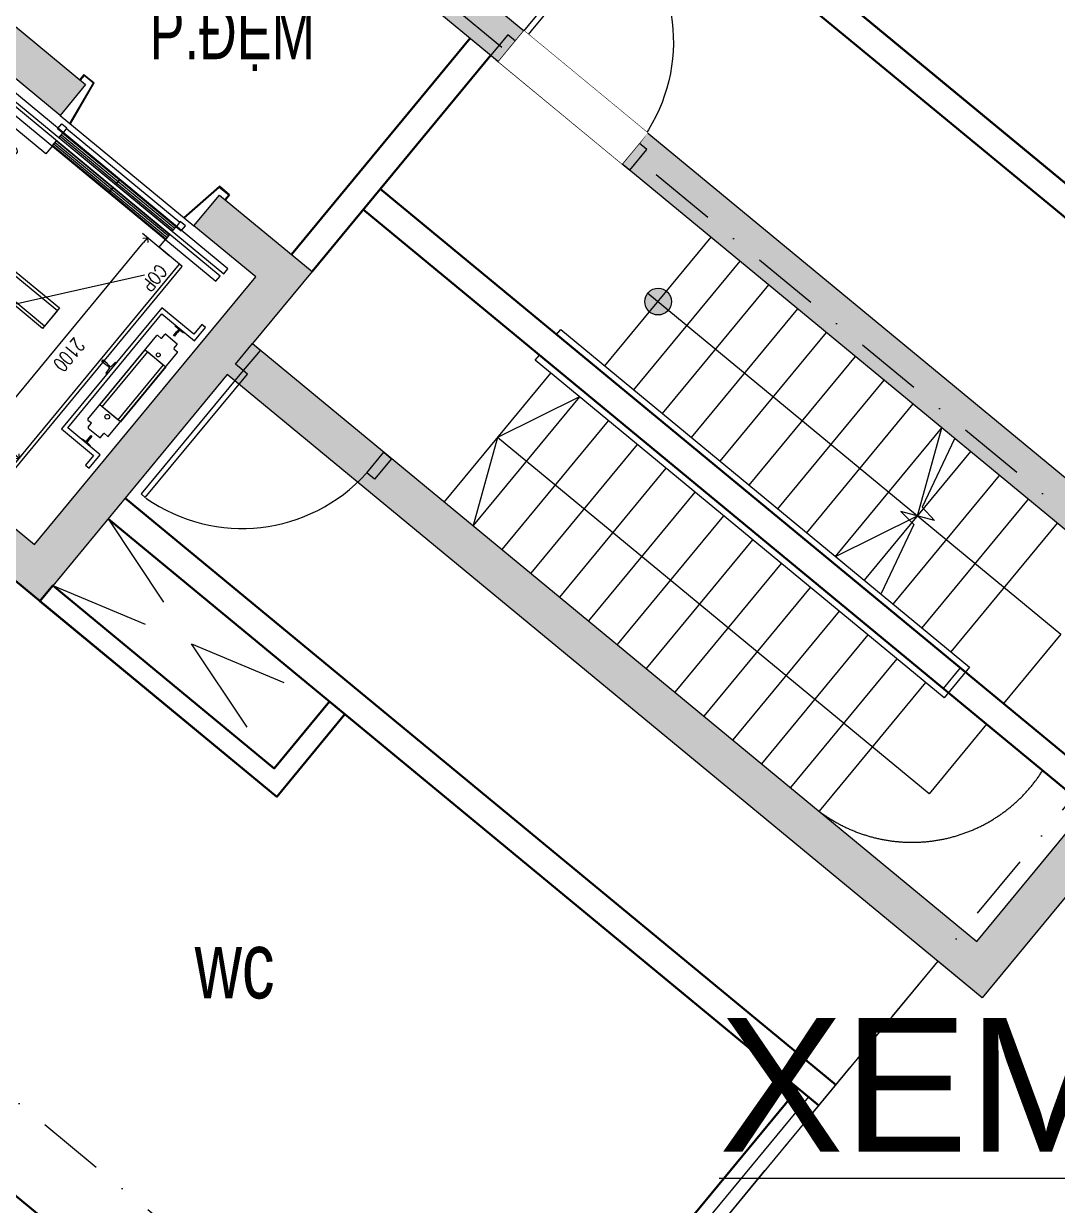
# Model space of a CAD drawing. Header units: millimetres. Extents: x -1534340 to 1713810, y -1348191 to 1114081.
# Drawn here: x 1239405 to 1247143, y -263257 to -254408 of the extents above; entities that cross this region are included whole.
import ezdxf
from ezdxf.enums import TextEntityAlignment as Align

# ---------------------------------------------------------------- set-up
doc = ezdxf.new("R2010")
doc.units = ezdxf.units.MM
doc.header["$LTSCALE"] = 100
doc.set_wipeout_variables(frame=1)
doc.header["$PDMODE"] = 32
doc.header["$PDSIZE"] = 2.5
for name, pattern in [('DASHED', [4.5, 3, -1.5]), ('DASHED2', [0.375, 0.25, -0.125]), ('HIDDEN', [0.375, 0.25, -0.125]), ('xref.asix of  podium$0$xref.asix of  podium$0$ACAD_ISO02W100', [15, 12, -3]), ('xref.asix of  podium$0$xref.asix of  podium$0$DASHDOT', [1, 0.5, -0.25, 0, -0.25]), ('Xref.Asix of Basement B2$0$HIDDEN', [0.375, 0.25, -0.125])]:
    doc.linetypes.add(name, pattern=pattern)
doc.layers.add('A-AREA-NON-PLOT', color=4, linetype='Continuous', plot=False)
for name, color, linetype, lineweight in [('A-DOOR', 1, 'Continuous', 9), ('D-building block', 8, 'Continuous', 13), ('KAKA FIX', 2, 'Continuous', 13), ('KT-Chu viet', 255, 'Continuous', 20), ('KT-Net cat', 1, 'Continuous', 40), ('KT-Net thay', 7, 'Continuous', 15), ('SPE-MEP-HVAC', 140, 'Continuous', 0), ('Xref_ST_MBDV Cot vach 30.7.2022|Xref_ST_MBDV Cot vach 30.7.2022|Xref_ST_MBDV Cot vach 30.7.2022|Xref_ST_MBDV Cot vach 30.7.2022|ccu12-Tencaukien', 9, 'Continuous', 15)]:
    doc.layers.add(name, color=color, linetype=linetype, lineweight=lineweight)
for name, color, linetype in [('A-FLOR-STRS-ARROW', 8, 'Continuous'), ('A-GLAZ', 135, 'Continuous'), ('A-ROOF-PARAPET', 135, 'Continuous'), ('ccu12-Manh', 8, 'Continuous'), ('KT-Text', 7, 'Continuous'), ('xref.asix of  podium$0$xref.asix of  podium$0$KT-Hatch', 251, 'Continuous'), ('xref.asix of  podium$0$xref.asix of  podium$0$KT-Luoi truc South Tower', 8, 'xref.asix of  podium$0$xref.asix of  podium$0$DASHDOT'), ('xref.asix of  podium$0$xref.asix of  podium$0$KT-Net cot vach', 6, 'Continuous'), ('xref.asix of  podium$0$xref.asix of  podium$0$KT-Net manh', 139, 'Continuous'), ('xref.asix of  podium$0$xref.asix of  podium$0$KT-Noi that', 36, 'Continuous')]:
    doc.layers.add(name, color=color, linetype=linetype)
doc.layers.add('Xref.Asix of Basement B2$0$KT-Chi gioi XD', color=7, linetype='Xref.Asix of Basement B2$0$HIDDEN', true_color=0x0066cc)
doc.styles.add('Arial', font='arial.ttf', dxfattribs={"width": 0.7})
doc.styles.add('xref.asix of  podium$0$xref.asix of  podium$0$ROMANS', font='ROMANS.SHX')
doc.styles.add('xref.asix of  podium$0$xref.asix of  podium$0$xref.N.Cot vach tang N2$0$DIM', font='vnsimli.shx', dxfattribs={"width": 0.7})
doc.styles.add('Xref_ST_MBDV Cot vach 30.7.2022$0$Arial', font='arial.ttf', dxfattribs={"width": 0.7})
doc.dimstyles.new('xref.asix of  podium$0$xref.asix of  podium$0$xref.N.Cot vach tang N2$0$CCU 1-100 A1', dxfattribs={"dimscale": 100, "dimtxt": 2.2, "dimasz": 1, "dimexe": 1, "dimexo": 0, "dimgap": 1, "dimtad": 1, "dimdec": 0, "dimdsep": 46, "dimtxsty": 'xref.asix of  podium$0$xref.asix of  podium$0$xref.N.Cot vach tang N2$0$DIM', "dimblk1": 'xref.asix of  podium$0$xref.asix of  podium$0$xref.N.Cot vach tang N2$0$_ARCHTICK', "dimblk2": 'xref.asix of  podium$0$xref.asix of  podium$0$xref.N.Cot vach tang N2$0$_ARCHTICK', "dimsah": 1, "dimcen": 0, "dimdle": 1, "dimclrd": 256, "dimclre": 256, "dimclrt": 31, "dimadec": 0, "dimazin": 0, "dimtfac": 1, "dimtdec": 0, "dimtix": 1, "dimtmove": 2, "dimatfit": 3, "dimldrblk": 'xref.asix of  podium$0$xref.asix of  podium$0$xref.N.Cot vach tang N2$0$_ARCHTICK', "dimfxl": 8, "dimtolj": 1, "dimarcsym": 0})

# ---------------------------------------------------------------- blocks, each defined once
blk = doc.blocks.new('xref.asix of  podium$0$xref.asix of  podium$0$xref.N.Cot vach tang N2$0$_Open90')
at = {"color": 0, "linetype": 'ByBlock', "lineweight": -2}
for p, q in [((0, 0), (-1, 0)), ((-0.5, 0.5), (0, 0)), ((0, 0), (-0.5, -0.5))]:
    blk.add_line(p, q, dxfattribs=at)
blk = doc.blocks.new('*D2771')
at = {"layer": 'Defpoints', "color": 0, "transparency": 16777216}
for p in [(-424.1796271887581, -514.9999999999402), (-353.063796673334, -514.9999999999402, -3.230249313876472e-06), (-353.0637966733485, -2114.999998141949, -3.229479425215231e-06)]:
    blk.add_point(p, dxfattribs=at)
at = {"layer": 'xref.asix of  podium$0$xref.asix of  podium$0$KT-Noi that', "color": 5, "transparency": 16777216}
for p, q in [((-353.063796673334, -514.9999999999402), (-474.1796271887581, -514.9999999999402)), ((-424.1796271887581, -564.9999999999402), (-424.1796271887579, -1154.999998141892)), ((-424.1796271887578, -2064.999998141949), (-424.1796271887579, -1511.666664808559)), ((-353.0637966733485, -2114.999998141949), (-474.1796271887578, -2114.999998141949))]:
    blk.add_line(p, q, dxfattribs=at)
at = {"layer": 'xref.asix of  podium$0$xref.asix of  podium$0$KT-Noi that', "color": 5, "transparency": 16777216, "xscale": 50, "yscale": 50, "zscale": 50}
for p, rotation in [((-424.1796271887581, -514.9999999999402), 90), ((-424.1796271887578, -2114.999998141949), 270)]:
    blk.add_blockref('xref.asix of  podium$0$xref.asix of  podium$0$xref.N.Cot vach tang N2$0$_Open90', p, dxfattribs=dict(at, rotation=rotation))
at = {"layer": 'xref.asix of  podium$0$xref.asix of  podium$0$KT-Noi that', "color": 5, "transparency": 16777216, "insert": (-424.1796271883068, -1333.333331475225), "char_height": 110, "attachment_point": 5, "rotation": 90, "style": 'xref.asix of  podium$0$xref.asix of  podium$0$xref.N.Cot vach tang N2$0$DIM'}
blk.add_mtext('\\A1;1600', dxfattribs=at)
blk = doc.blocks.new('xref.asix of  podium$0$xref.asix of  podium$0$xref.N.Cot vach tang N2$0$_ARCHTICK')
at = {"color": 0, "linetype": 'ByBlock', "const_width": 0.15}
blk.add_lwpolyline([(-0.5, -0.5), (0.5, 0.5)], dxfattribs=at)
blk = doc.blocks.new('*D2772')
at = {"layer": 'Defpoints', "color": 0, "transparency": 16777216}
for p in [(-2310.000006262693, -614.99999999994), (-210.0000062626932, -614.99999999994), (-2310.000006262693, -826.7299089782482)]:
    blk.add_point(p, dxfattribs=at)
at = {"layer": 'xref.asix of  podium$0$xref.asix of  podium$0$KT-Noi that', "color": 5, "transparency": 16777216}
for p, q in [((-2310.000006262693, -614.99999999994), (-2310.000006262693, -876.7299089782482)), ((-210.0000062626932, -614.99999999994), (-210.0000062626932, -876.7299089782482)), ((-260.0000062626932, -826.7299089782482), (-2260.000006262693, -826.7299089782482))]:
    blk.add_line(p, q, dxfattribs=at)
at = {"layer": 'xref.asix of  podium$0$xref.asix of  podium$0$KT-Noi that', "color": 5, "transparency": 16777216, "xscale": 50, "yscale": 50, "zscale": 50, "rotation": 180}
blk.add_blockref('xref.asix of  podium$0$xref.asix of  podium$0$xref.N.Cot vach tang N2$0$_Open90', (-2310.000006262693, -826.7299089782482), dxfattribs=at)
at = {"layer": 'xref.asix of  podium$0$xref.asix of  podium$0$KT-Noi that', "color": 5, "transparency": 16777216, "xscale": 50, "yscale": 50, "zscale": 50}
blk.add_blockref('xref.asix of  podium$0$xref.asix of  podium$0$xref.N.Cot vach tang N2$0$_Open90', (-210.0000062626932, -826.7299089782482), dxfattribs=at)
at = {"layer": 'xref.asix of  podium$0$xref.asix of  podium$0$KT-Noi that', "color": 5, "transparency": 16777216, "insert": (-1260.000006262693, -721.7299089782482), "char_height": 110, "attachment_point": 5, "style": 'xref.asix of  podium$0$xref.asix of  podium$0$xref.N.Cot vach tang N2$0$DIM'}
blk.add_mtext('\\A1;2100', dxfattribs=at)
blk = doc.blocks.new('D_1350')
for points, elevation in [([(-212.8581104585901, -17.7889633718878), (-1367.640149432234, 308.5213834755123), (-1378.517160994932, 270.0286488458514), (-223.735122019425, -56.28169800527394)], -8.51806253194809e-05), ([(-0.000104791484773159, -0.0001256130635738373), (-20.39440135471523, -72.17403133772314), (-212.8580745179206, -17.7889735288918), (-192.4637779556215, 54.38493219763041)], -8.51806253194809e-05), ([(-346.7052893619984, -1226.955651842058), (-367.0995859261602, -1299.129557562992), (-559.5632590902969, -1244.744499754161), (-539.1689625242725, -1172.570594029501)], 6.053782999515533e-05)]:
    blk.add_lwpolyline(points, close=True, dxfattribs=dict(elevation=elevation))
at = {"color": 8}
blk.add_arc((-150.4276344962418, 19.27266350202262, -0.0001204345734566944), 1253.725465295016, 168.8268131661136, 251.7372802856236, dxfattribs=at)
blk = doc.blocks.new('A$C315e9329')
at = {"layer": 'A-DOOR', "xscale": -1, "rotation": 148.4430392926057}
blk.add_blockref('D_1350', (-56079.82963105664, -76498.07093003066, -0.3012724942397572), dxfattribs=at)
blk = doc.blocks.new('THANG SH')
at = {"layer": 'D-building block', "color": 3, "linetype": 'DASHED2', "ltscale": 30}
for points in [[(-6640.500751799904, 1099.999999977648), (-2099.999999993481, -2.421438694000244e-08)], [(-2099.999999993481, 1099.999999977648), (-6640.500751800369, 2.980232238769531e-08)]]:
    blk.add_lwpolyline(points, dxfattribs=at)
at = {"layer": 'D-building block', "color": 3, "linetype": 'DASHED2', "ltscale": 1000}
blk.add_lwpolyline([(-6640.500751799904, 5.587935447692871e-09), (-6640.500751799438, 1099.999999955297), (-2099.999999993481, 1099.999999951571), (-2099.999999993015, -5.029141902923584e-08)], close=True, dxfattribs=at)
at = {"layer": 'Defpoints', "color": 252}
blk.add_line((6.05359673500061e-09, 1849.999999951571), (-4.656612873077393e-10, -3.725290298461914e-08), dxfattribs=at)
for points in [[(-6640.500751799438, 549.9999999776483), (-549.9999999925494, 549.9999999757856), (-549.9999999934807, 1849.999999947846)], [(-1099.999999993015, -4.470348358154297e-08), (-1099.999999992549, 1849.999999949709)], [(5.587935447692871e-09, 1849.999999951571), (-1099.999999993015, 1849.999999949709)], [(6.05359673500061e-09, 1599.999999951571), (-1099.999999993481, 1599.999999951571)], [(6.51925802230835e-09, 1349.999999951571), (-1099.999999993481, 1349.999999951571)], [(0, 1.862645149230957e-09), (-6640.500751799904, 8.734254341450418e-09), (-6640.500751799904, 1099.999999953434), (6.984919309616089e-09, 1099.999999953434)], [(-6390.500751799904, -4.842877388000488e-08), (-6390.500751799904, 1099.999999951571)], [(-6140.500751799438, -4.842877388000488e-08), (-6140.500751798972, 1099.999999953434)], [(-5890.500751798972, -4.842877388000488e-08), (-5890.500751798972, 1099.999999951571)], [(-5640.500751798972, -4.842877388000488e-08), (-5640.500751798972, 1099.999999953434)], [(-5390.500751798972, -4.656612873077393e-08), (-5390.500751798507, 1099.999999953434)], [(-5140.500751798507, -4.656612873077393e-08), (-5140.500751798507, 1099.999999951571)], [(-4849.999999996275, -4.656612873077393e-08), (-4849.999999996275, 1099.999999953434)], [(-4599.99999999674, -4.656612873077393e-08), (-4599.999999996275, 1099.999999951571)], [(-4349.999999996275, -4.656612873077393e-08), (-4349.999999996275, 1099.999999953434)], [(-4099.999999996275, -4.470348358154297e-08), (-4099.999999995809, 1099.999999953434)], [(-3849.999999995809, -4.470348358154297e-08), (-3849.999999995809, 1099.999999951571)], [(-3599.999999994878, -4.842877388000488e-08), (-3599.999999994412, 1099.999999953434)], [(-3349.999999994878, -4.842877388000488e-08), (-3349.999999994412, 1099.999999951571)], [(-3099.999999994412, -4.842877388000488e-08), (-3099.999999994412, 1099.999999951571)], [(-2849.999999994412, -4.842877388000488e-08), (-2849.999999994412, 1099.999999953434)], [(-2599.999999994412, -4.842877388000488e-08), (-2599.999999993946, 1099.999999951571)], [(-2349.999999993946, -4.842877388000488e-08), (-2349.999999993481, 1099.999999953434)], [(-2099.999999993481, -4.842877388000488e-08), (-2099.999999993481, 1099.999999953434)], [(-1849.999999993481, -4.842877388000488e-08), (-1849.999999993481, 1099.999999953434)], [(-1599.999999993481, -4.656612873077393e-08), (-1599.999999993481, 1099.999999953434)], [(-1349.999999993481, -4.656612873077393e-08), (-1349.999999992549, 1099.999999951571)]]:
    blk.add_lwpolyline(points, dxfattribs=at)
at = {"layer": 'Defpoints', "color": 252, "const_width": 50}
blk.add_lwpolyline([(-6520.500747120939, 699.0000000074506), (-6640.500751800835, 549.9999999757856), (-6520.500747121871, 400.9999999459833)], dxfattribs=at)
at = {"layer": 'Defpoints', "color": 252}
blk.add_circle((-549.9999999934807, 1849.999999945983), 100, dxfattribs=at)
blk = doc.blocks.new('xref.asix of  podium$0$xref.asix of  podium$0$TMCC')
at = {"layer": 'xref.asix of  podium$0$xref.asix of  podium$0$KT-Noi that', "linetype": 'Continuous', "ltscale": 2}
for p, q in [((-1938.250006262693, -164.74999999994, 9.413380290367837e-06), (-1932.250006262693, -167.24999999994, 9.413380290367837e-06)), ((-1938.250006262693, -247.24999999994, 9.413380290367837e-06), (-1938.250006262693, -164.74999999994, 9.413380290367837e-06)), ((-1932.250006262693, -167.24999999994, 9.413380290367837e-06), (-1930.050006262696, -202.24999999994, 9.413380290367837e-06)), ((-1839.268615574998, -261.3920001944007, 9.413380290367837e-06), (-1839.268615578098, -150.6080001945247, 9.413380290367837e-06)), ((-1798.782414799367, -146.0000001943672, 9.413380290367837e-06), (-1834.66061557793, -146.0000001943672, 9.413380290367837e-06)), ((-1794.174414799447, -141.3920001944371, 9.413380290367837e-06), (-1794.17441479789, -110.6079990881535, 9.413380290367837e-06)), ((-978.4333909374109, -105.9999987138362, 9.413380290367837e-06), (-1789.566414798101, -105.9999990883625, 9.413380290367837e-06)), ((-1652.000006262693, -305.99999999994, 9.413380290367837e-06), (-1652.000006262693, -105.99999999994, 9.413380290367837e-06)), ((-1652.000006262693, -105.99999999994, 9.413380290367837e-06), (-1118.000006262693, -105.99999999994, 9.413380290367837e-06)), ((-1652.000006262693, -280.99999999994, 9.413380290367837e-06), (-1652.000006262693, -130.99999999994, 9.413380290367837e-06)), ((-1652.000006262693, -130.99999999994, 9.413380290367837e-06), (-1118.000006262693, -130.99999999994, 9.413380290367837e-06)), ((-1118.000006262693, -105.99999999994, 9.413380290367837e-06), (-1118.000006262693, -305.99999999994, 9.413380290367837e-06)), ((-1118.000006262693, -130.99999999994, 9.413380290367837e-06), (-1118.000006262693, -280.99999999994, 9.413380290367837e-06)), ((-973.8253909386403, -141.3919998197762, 9.413380290367837e-06), (-973.8253909370687, -110.6079987141766, 9.413380290367837e-06)), ((-933.8766155784251, -145.9999998198418, 9.413380290367837e-06), (-969.2173909385601, -145.9999998198455, 9.413380290367837e-06)), ((-929.2686155750125, -261.3919998200163, 9.413380290367837e-06), (-929.2686155780975, -150.607999820184, 9.413380290367837e-06)), ((-839.9500062626903, -202.24999999994, 9.413380290367837e-06), (-837.7500062626932, -167.24999999994, 9.413380290367837e-06)), ((-837.7500062626932, -167.24999999994, 9.413380290367837e-06), (-831.7500062626932, -164.74999999994, 9.413380290367837e-06)), ((-831.7500062626932, -164.74999999994, 9.413380290367837e-06), (-831.7500062626932, -247.24999999994, 9.413380290367837e-06)), ((-2515.000006262693, -214.99999999994, 9.413380290367837e-06), (-2515.000006262693, -2439.99999999994, 9.413380290367837e-06)), ((-2465.000006262693, -214.99999999994, 9.413380290367837e-06), (-2515.000006262693, -214.99999999994, 9.413380290367837e-06)), ((-2465.000006262693, -2439.99999999994, 9.413380290367837e-06), (-2465.000006262693, -214.99999999994, 9.413380290367837e-06)), ((-1932.250006262693, -244.74999999994, 9.413380290367837e-06), (-1938.250006262693, -247.24999999994, 9.413380290367837e-06)), ((-1930.050006262696, -209.74999999994, 9.413380290367837e-06), (-1932.250006262693, -244.74999999994, 9.413380290367837e-06)), ((-1930.050006262696, -202.24999999994, 9.413380290367837e-06), (-1905.400006262687, -202.24999999994, 9.413380290367837e-06)), ((-1905.400006262687, -209.74999999994, 9.413380290367837e-06), (-1930.050006262696, -209.74999999994, 9.413380290367837e-06)), ((-1905.400006262687, -202.24999999994, 9.413380290367837e-06), (-1895.400006262687, -201.99999999994, 9.413380290367837e-06)), ((-1895.400006262687, -210.49999999994, 9.413380290367837e-06), (-1905.400006262687, -209.74999999994, 9.413380290367837e-06)), ((-1895.400006262687, -201.99999999994, 9.413380290367837e-06), (-1870.000006262693, -201.49999999994, 9.413380290367837e-06)), ((-1870.000006262693, -210.49999999994, 9.413380290367837e-06), (-1895.400006262687, -210.49999999994, 9.413380290367837e-06)), ((-1870.000006262693, -201.49999999994, 9.413380290367837e-06), (-1870.000006262693, -210.49999999994, 9.413380290367837e-06)), ((-900.0000062626932, -210.49999999994, 9.413380290367837e-06), (-900.0000062626932, -201.49999999994, 9.413380290367837e-06)), ((-900.0000062626932, -201.49999999994, 9.413380290367837e-06), (-874.600006262699, -201.49999999994, 9.413380290367837e-06)), ((-874.600006262699, -209.99999999994, 9.413380290367837e-06), (-900.0000062626932, -210.49999999994, 9.413380290367837e-06)), ((-874.600006262699, -201.49999999994, 9.413380290367837e-06), (-864.600006262699, -202.24999999994, 9.413380290367837e-06)), ((-864.600006262699, -209.74999999994, 9.413380290367837e-06), (-874.600006262699, -209.99999999994, 9.413380290367837e-06)), ((-864.600006262699, -202.24999999994, 9.413380290367837e-06), (-839.9500062626903, -202.24999999994, 9.413380290367837e-06)), ((-839.9500062626903, -209.74999999994, 9.413380290367837e-06), (-864.600006262699, -209.74999999994, 9.413380290367837e-06)), ((-837.7500062626932, -244.74999999994, 9.413380290367837e-06), (-839.9500062626903, -209.74999999994, 9.413380290367837e-06)), ((-831.7500062626932, -247.24999999994, 9.413380290367837e-06), (-837.7500062626932, -244.74999999994, 9.413380290367837e-06)), ((-1798.782414796122, -266.0000001943772, 9.413380290367837e-06), (-1834.66061557502, -266.000000194379, 9.413380290367837e-06)), ((-1794.17441479789, -301.3919990888407, 9.413380290367837e-06), (-1794.174414796333, -270.6080001941682, 9.413380290367837e-06)), ((-978.433390937018, -305.9999987138381, 9.413380290367837e-06), (-1789.566414798363, -305.9999990883616, 9.413380290367837e-06)), ((-1118.000006262693, -280.99999999994, 9.413380290367837e-06), (-1652.000006262693, -280.99999999994, 9.413380290367837e-06)), ((-1118.000006262693, -305.99999999994, 9.413380290367837e-06), (-1652.000006262693, -305.99999999994, 9.413380290367837e-06)), ((-973.8253909370978, -301.3919987139034, 9.413380290367837e-06), (-973.8253909355408, -270.6079998201039, 9.413380290367837e-06)), ((-933.8766155748453, -265.9999998198546, 9.413380290367837e-06), (-969.217390935286, -265.9999998198509, 9.413380290367837e-06)), ((-1439.500006262693, -418.99999999994, 9.413380290367837e-06), (-1442.000006262693, -410.99999999994, 9.413380290367837e-06)), ((-1442.000006262693, -410.99999999994, 9.413380290367837e-06), (-1328.000006262693, -410.99999999994, 9.413380290367837e-06)), ((-1390.000006262693, -422.99999999994, 9.413380290367837e-06), (-1439.500006262693, -418.99999999994, 9.413380290367837e-06)), ((-1390.000006262693, -451.99999999994, 9.413380290367837e-06), (-1390.000006262693, -422.99999999994, 9.413380290367837e-06)), ((-1330.500006262693, -418.99999999994, 9.413380290367837e-06), (-1380.000006262693, -422.99999999994, 9.413380290367837e-06)), ((-1380.000006262693, -422.99999999994, 9.413380290367837e-06), (-1380.000006262693, -451.99999999994, 9.413380290367837e-06)), ((-1328.000006262693, -410.99999999994, 9.413380290367837e-06), (-1330.500006262693, -418.99999999994, 9.413380290367837e-06)), ((-185.0000062626932, -489.99999999994, 9.413380290367837e-06), (-2310.000006262693, -489.99999999994, 9.413380290367837e-06)), ((-2310.000006262693, -489.99999999994, 9.413380290367837e-06), (-2310.000006262693, -514.99999999994, 9.413380290367837e-06)), ((-210.0000062626932, -514.99999999994, 9.413380290367837e-06), (-2310.000006262693, -514.99999999994, 9.413380290367837e-06)), ((-2310.000006262693, -514.99999999994, 9.413380290367837e-06), (-2310.000006262693, -714.99999999994, 9.413380290367837e-06)), ((-1393.000006262693, -461.99999999994, 9.413380290367837e-06), (-1390.000006262693, -451.99999999994, 9.413380290367837e-06)), ((-1393.000006262693, -499.99999999994, 9.413380290367837e-06), (-1393.000006262693, -461.99999999994, 9.413380290367837e-06)), ((-1377.000006262693, -499.99999999994, 9.413380290367837e-06), (-1393.000006262693, -499.99999999994, 9.413380290367837e-06)), ((-1380.000006262693, -451.99999999994, 9.413380290367837e-06), (-1377.000006262693, -461.99999999994, 9.413380290367837e-06)), ((-1377.000006262693, -461.99999999994, 9.413380290367837e-06), (-1377.000006262693, -499.99999999994, 9.413380290367837e-06)), ((-210.0000062626932, -2114.99999999994, 9.413380290367837e-06), (-210.0000062626932, -514.99999999994, 9.413380290367837e-06)), ((-185.0000062626932, -2139.99999999994, 9.413380290367837e-06), (-185.0000062626932, -489.99999999994, 9.413380290367837e-06)), ((-2510.000008398798, -664.99999999994, 9.413380290367837e-06), (-2560.000008398798, -664.99999999994, 9.413380290367837e-06)), ((-2560.000008398798, -664.99999999994, 9.413380290367837e-06), (-2560.000008398798, -714.99999999994, 9.413380290367837e-06)), ((-2510.000008398798, -714.99999999994, 9.413380290367837e-06), (-2510.000008398798, -664.99999999994, 9.413380290367837e-06)), ((-2560.000008398798, -714.99999999994, 9.413380290367837e-06), (-2510.000008398798, -714.99999999994, 9.413380290367837e-06)), ((-2555.000006262693, -1814.99999999994, 9.413380290367837e-06), (-2555.000006262693, -714.99999999994, 9.413380290367837e-06)), ((-2310.000006262693, -714.99999999994, 9.413380290367837e-06), (-2385.000006262693, -714.99999999994, 9.413380290367837e-06)), ((-1485.000006262693, -999.99999999994, 9.413380290367837e-06), (-1285.000006262693, -999.99999999994, 9.413380290367837e-06)), ((-1485.000006262693, -1529.99999999994, 9.413380290367837e-06), (-1485.000006262693, -999.99999999994, 9.413380290367837e-06)), ((-1460.000006262693, -999.99999999994, 9.413380290367837e-06), (-1310.000006262693, -999.99999999994, 9.413380290367837e-06)), ((-1460.000006262693, -1529.99999999994, 9.413380290367837e-06), (-1460.000006262693, -999.99999999994, 9.413380290367837e-06)), ((-1310.000006262693, -999.99999999994, 9.413380290367837e-06), (-1310.000006262693, -1529.99999999994, 9.413380290367837e-06)), ((-1285.000006262693, -999.99999999994, 9.413380290367837e-06), (-1285.000006262693, -1529.99999999994, 9.413380290367837e-06)), ((-1285.000006262693, -1529.99999999994, 9.413380290367837e-06), (-1485.000006262693, -1529.99999999994, 9.413380290367837e-06)), ((-1310.000006262693, -1529.99999999994, 9.413380290367837e-06), (-1460.000006262693, -1529.99999999994, 9.413380290367837e-06)), ((-2560.000008398798, -1864.99999999994, 9.413380290367837e-06), (-2560.000008398798, -1814.99999999994, 9.413380290367837e-06)), ((-2560.000008398798, -1814.99999999994, 9.413380290367837e-06), (-2510.000008398798, -1814.99999999994, 9.413380290367837e-06)), ((-2510.000008398798, -1814.99999999994, 9.413380290367837e-06), (-2510.000008398798, -1864.99999999994, 9.413380290367837e-06)), ((-2385.000006262693, -1814.99999999994, 9.413380290367837e-06), (-2310.000006262693, -1814.99999999994, 9.413380290367837e-06)), ((-2310.000006262693, -1814.99999999994, 9.413380290367837e-06), (-2310.000006262693, -2114.99999999994, 9.413380290367837e-06)), ((-2510.000008398798, -1864.99999999994, 9.413380290367837e-06), (-2560.000008398798, -1864.99999999994, 9.413380290367837e-06)), ((-2310.000006262693, -2114.99999999994, 9.413380290367837e-06), (-210.0000062626932, -2114.99999999994, 9.413380290367837e-06)), ((-2310.000006262693, -2114.99999999994, 9.413380290367837e-06), (-2310.000006262693, -2139.99999999994, 9.413380290367837e-06)), ((-2310.000006262693, -2139.99999999994, 9.413380290367837e-06), (-185.0000062626932, -2139.99999999994, 9.413380290367837e-06)), ((-1393.000006262693, -2217.99999999994, 9.413380290367837e-06), (-1393.000006262693, -2179.99999999994, 9.413380290367837e-06)), ((-1393.000006262693, -2179.99999999994, 9.413380290367837e-06), (-1377.000006262693, -2179.99999999994, 9.413380290367837e-06)), ((-1377.000006262693, -2179.99999999994, 9.413380290367837e-06), (-1377.000006262693, -2217.99999999994, 9.413380290367837e-06)), ((-1442.000006262693, -2268.99999999994, 9.413380290367837e-06), (-1439.500006262693, -2260.99999999994, 9.413380290367837e-06)), ((-1328.000006262693, -2268.99999999994, 9.413380290367837e-06), (-1442.000006262693, -2268.99999999994, 9.413380290367837e-06)), ((-1439.500006262693, -2260.99999999994, 9.413380290367837e-06), (-1390.000006262693, -2256.99999999994, 9.413380290367837e-06)), ((-1390.000006262693, -2227.99999999994, 9.413380290367837e-06), (-1393.000006262693, -2217.99999999994, 9.413380290367837e-06)), ((-1390.000006262693, -2256.99999999994, 9.413380290367837e-06), (-1390.000006262693, -2227.99999999994, 9.413380290367837e-06)), ((-1377.000006262693, -2217.99999999994, 9.413380290367837e-06), (-1380.000006262693, -2227.99999999994, 9.413380290367837e-06)), ((-1380.000006262693, -2227.99999999994, 9.413380290367837e-06), (-1380.000006262693, -2256.99999999994, 9.413380290367837e-06)), ((-1380.000006262693, -2256.99999999994, 9.413380290367837e-06), (-1330.500006262693, -2260.99999999994, 9.413380290367837e-06)), ((-1330.500006262693, -2260.99999999994, 9.413380290367837e-06), (-1328.000006262693, -2268.99999999994, 9.413380290367837e-06)), ((-2515.000006262693, -2439.99999999994, 9.413380290367837e-06), (-2465.000006262693, -2439.99999999994, 9.413380290367837e-06))]:
    blk.add_line(p, q, dxfattribs=at)
at = {"layer": 'xref.asix of  podium$0$xref.asix of  podium$0$KT-Noi that', "linetype": 'xref.asix of  podium$0$xref.asix of  podium$0$ACAD_ISO02W100', "ltscale": 2}
for p, q in [((-185.0000062626932, -489.99999999994, 9.413380290367837e-06), (-2310.000006262693, -2127.49999999994, 9.413380290367837e-06)), ((-185.0000062626932, -2139.99999999994, 9.413380290367837e-06), (-2310.000006262693, -489.99999999994, 9.413380290367837e-06))]:
    blk.add_line(p, q, dxfattribs=at)
at = {"layer": 'xref.asix of  podium$0$xref.asix of  podium$0$KT-Noi that', "linetype": 'Continuous', "ltscale": 2, "elevation": 9.413380290367837e-06}
for points in [[(-1385.000006262693, -410.99999999994), (-796.7500062626932, -410.99999999994), (-796.7500062626932, -99.99999999993997), (-701.7500062626932, -99.99999999993997), (-701.7500062626932, -64.99999999993997), (-831.7500062626932, -64.99999999993997), (-831.7500062626932, -380.99999999994), (-1385.000006262693, -380.99999999994), (-1938.250006262693, -380.99999999994), (-1938.250006262693, -64.99999999993997), (-2068.250006262693, -64.99999999993997), (-2068.250006262693, -99.99999999993997), (-1973.250006262693, -99.99999999993997), (-1973.250006262693, -410.99999999994), (-1385.000006262693, -410.99999999994)], [(-2385.000006262693, -2429.99999999994), (-2385.000006262693, -224.99999999994), (-2435.000006262693, -224.99999999994), (-2435.000006262693, -2429.99999999994)], [(-2510.000008398798, -714.99999999994), (-2465.000006262693, -714.99999999994), (-2465.000006262693, -1264.99999999994), (-2510.000008398798, -1264.99999999994)], [(-2435.000006262693, -714.99999999994), (-2390.000006262693, -714.99999999994), (-2390.000006262693, -1264.99999999994), (-2435.000006262693, -1264.99999999994)], [(-2510.000008398798, -1264.99999999994), (-2465.000006262693, -1264.99999999994), (-2465.000006262693, -1814.99999999994), (-2510.000008398798, -1814.99999999994)], [(-2435.000006262693, -1264.99999999994), (-2390.000006262693, -1264.99999999994), (-2390.000006262693, -1814.99999999994), (-2435.000006262693, -1814.99999999994)], [(-1385.000006262693, -2268.99999999994), (-1210.000006262693, -2268.99999999994), (-1210.000006262693, -2464.99999999994), (-1385.000006262693, -2464.99999999994), (-1560.000006262693, -2464.99999999994), (-1560.000006262693, -2268.99999999994), (-1385.000006262693, -2268.99999999994)]]:
    blk.add_lwpolyline(points, close=True, dxfattribs=at)
for points in [[(-2495.000006262693, -1264.99999999994), (-2495.000006262693, -714.99999999994)], [(-2480.000006262693, -1264.99999999994), (-2480.000006262693, -714.99999999994)], [(-2420.000006262693, -1264.99999999994), (-2420.000006262693, -714.99999999994)], [(-2405.000006262693, -1264.99999999994), (-2405.000006262693, -714.99999999994)], [(-2495.000006262693, -1814.99999999994), (-2495.000006262693, -1264.99999999994)], [(-2480.000006262693, -1814.99999999994), (-2480.000006262693, -1264.99999999994)], [(-2420.000006262693, -1814.99999999994), (-2420.000006262693, -1264.99999999994)], [(-2405.000006262693, -1814.99999999994), (-2405.000006262693, -1264.99999999994)]]:
    blk.add_lwpolyline(points, dxfattribs=at)
at = {"layer": 'xref.asix of  podium$0$xref.asix of  podium$0$KT-Noi that', "linetype": 'Continuous', "ltscale": 2}
for centre, radius in [((-1685.000006262693, -205.99999999994, 9.413380290367837e-06), 14.5), ((-1085.000006262693, -205.99999999994, 9.413380290367837e-06), 17.5)]:
    blk.add_circle(centre, radius, dxfattribs=at)
for centre, radius, start, end in [((-1834.66061557793, -150.6080001945247, 9.413380290367837e-06), 4.608000000157357, 90, 180), ((-1798.782414799367, -141.3920001944371, 9.413380290367837e-06), 4.607999999930221, 270, 0), ((-1789.566414798101, -110.6079990881535, 9.413380290367837e-06), 4.607999999791003, 90, 180), ((-978.4333909374109, -110.6079987141766, 9.413380290367837e-06), 4.608000000340305, 0, 90), ((-969.2173909385601, -141.3919998197762, 9.413380290367837e-06), 4.608000000069675, 180, 270), ((-933.8766155784251, -150.607999820184, 9.413380290367837e-06), 4.608000000340515, 0, 90), ((-1834.66061557502, -261.3920001944007, 9.413380290367837e-06), 4.607999999978259, 180, 270), ((-933.8766155748453, -261.3919998200163, 9.413380290367837e-06), 4.607999999838648, 270, 0), ((-1798.782414796122, -270.6080001941682, 9.413380290367837e-06), 4.60799999979095, 0, 90), ((-1789.566414798363, -301.3919990888407, 9.413380290367837e-06), 4.607999999520398, 180, 270), ((-978.433390937018, -301.3919987139034, 9.413380290367837e-06), 4.607999999934203, 270, 0), ((-969.217390935286, -270.6079998201039, 9.413380290367837e-06), 4.608000000253028, 90, 180)]:
    blk.add_arc(centre, radius, start, end, dxfattribs=at)
at = {"layer": 'xref.asix of  podium$0$xref.asix of  podium$0$KT-Noi that', "linetype": 'Continuous', "ltscale": 2, "style": 'xref.asix of  podium$0$xref.asix of  podium$0$ROMANS', "width": 0.75}
for p in [(-2110.000006262693, -594.99999999994, 9.413380290367837e-06), (-2110.000006262693, -2034.99999999994, 9.413380290367837e-06)]:
    blk.add_text('COP', height=100, dxfattribs=at).set_placement(p, align=Align.MIDDLE)
at = {"layer": 'xref.asix of  podium$0$xref.asix of  podium$0$KT-Noi that', "color": 5}
dim = blk.add_linear_dim(base=(-424.1796271887581, -514.9999999999402, 1.264362960424431e-05), p1=(-353.0637966733484, -2114.999998141948, 9.414150179029077e-06), p2=(-353.0637966733339, -514.99999999994, 9.413380290367837e-06), angle=270, dimstyle='xref.asix of  podium$0$xref.asix of  podium$0$xref.N.Cot vach tang N2$0$CCU 1-100 A1', override={"dimscale": 50, "dimblk1": 'xref.asix of  podium$0$xref.asix of  podium$0$xref.N.Cot vach tang N2$0$_Open90', "dimblk2": 'xref.asix of  podium$0$xref.asix of  podium$0$xref.N.Cot vach tang N2$0$_Open90', "dimclrd": 5, "dimclre": 5, "dimclrt": 5, "dimlwd": 65535, "dimlwe": 65535}, dxfattribs=at)
dim.commit()
dim.dimension.update_dxf_attribs({"geometry": '*D2771', "text_midpoint": (-424.1796271883068, -1333.333331475225, 1.264362960424431e-05), "dimtype": 128})
dim = blk.add_linear_dim(base=(-2310.000006262693, -826.7299089782482, 9.413380290367837e-06), p1=(-210.0000062626932, -614.99999999994, 9.413380290367837e-06), p2=(-2310.000006262693, -614.99999999994, 9.413380290367837e-06), angle=180, dimstyle='xref.asix of  podium$0$xref.asix of  podium$0$xref.N.Cot vach tang N2$0$CCU 1-100 A1', override={"dimscale": 50, "dimblk1": 'xref.asix of  podium$0$xref.asix of  podium$0$xref.N.Cot vach tang N2$0$_Open90', "dimblk2": 'xref.asix of  podium$0$xref.asix of  podium$0$xref.N.Cot vach tang N2$0$_Open90', "dimclrd": 5, "dimclre": 5, "dimclrt": 5, "dimlwd": 65535, "dimlwe": 65535}, dxfattribs=at)
dim.commit()
dim.dimension.update_dxf_attribs({"geometry": '*D2772', "text_midpoint": (-1260.000006262693, -721.7299089782482, 9.413380290367837e-06)})
blk = doc.blocks.new('312')
at = {"layer": 'A-FLOR-STRS-ARROW'}
h = blk.add_hatch(color=256, dxfattribs=at)
edge = h.paths.add_edge_path(flags=0)
edge.add_arc((1470998.730612644, -255715.2128244132), 99.99999999995283, 590.4488267354882, 950.4488267354881)
blk.add_hatch(color=256, dxfattribs=at).paths.add_polyline_path([(1470945.076000048, -255630.8257249893), (1470905.721626712, -255678.4796168682), (1470901.893524731, -255740.1643455167), (1470935.053898972, -255792.3184411718), (1470992.536613526, -255815.0208119428), (1471052.385225226, -255799.5999238264), (1471091.739598575, -255751.9460319391), (1471095.567700545, -255690.261303309), (1471062.407326319, -255638.1072076542), (1471004.924611751, -255615.4048368818)], flags=0)
at = {"layer": 'xref.asix of  podium$0$xref.asix of  podium$0$KT-Hatch', "ltscale": 0.5}
h = blk.add_hatch(dxfattribs=at)
h.set_pattern_fill('VATLIEU04', color=256, scale=50, angle=45, pattern_type=2)
h.set_pattern_definition([(94.99999999999984, (412998.8266172954, -289085.6885619325), (275.7759995861103, 231.4035394059837), [37.49999999999999, -412.4999999999999]), (40.00000000000002, (412998.8266172954, -289085.6885619325), (-314.996083695443, 216.8840747990137), [30, -330]), (145.4514, (413021.8079483085, -289066.4049326946), (-39.21973430971335, 448.287641099735), [31.870095, -350.571056]), (91.18419999999865, (412928.1159391762, -289014.9778838138), (435.8465000455986, 318.8068825982365), [56.2499999999999, -618.7499999999984]), (141.6356, (412964.4364973777, -288988.410666528), (-13.94950748652536, 674.8558447021788), [47.805144, -525.8565]), (36.18420000000004, (412928.1159391762, -289014.9778838138), (-13.95003443662637, 674.855833957623), [45, -495]), (66, (412981.1489477665, -288997.3002142842), (353.3857860571512, 68.691238233885), [37.49999999999924, -412.4999999999939]), (11.00000000000003, (412981.1489477665, -288997.3002142842), (-170.3542965309771, 342.4042176993831), [30, -330]), (116.4514, (413010.5977669605, -288991.5759632125), (183.0318085066423, 411.0953098697152), [31.870095, -350.571056]), (82.50000000000001, (412998.8266172954, -289085.6885619325), (-113.3965926531701, 121.9949088062736), [0, -325.9999999999939, 0, -334.9999999999939, 0, -331.2499999999939]), (52.49999999999999, (412998.8266172954, -289085.6885619325), (-46.43647110123004, 232.4547249501817), [0, -191, 0, -318.5, 0, -126.25]), (12.5, (412919.9842111939, -289164.5309680348), (196.709083659603, 180.7603809074303), [0, -125, 0, -390, 0, -517.5]), (2.499999999999997, (412884.6288721343, -289199.8863070941), (170.7949915992331, 241.5799034369745), [0, -162.5, 0, -259, 0, -367.5]), (90, (412998.8266172954, -289085.6885619325), (-212.5, 0), []), (90, (412955.5163269476, -289042.3782715847), (-212.5, 0), [])])
h.paths.add_polyline_path([(1465982.194943076, -253874.713893596), (1464326.600387523, -255879.4599292882), (1466331.346355409, -257535.0544288439), (1467986.940910962, -255530.3083931514), (1467524.307278224, -255148.2481670982), (1467715.33741925, -254916.9313168261), (1468409.287902259, -255490.0216839047), (1467963.550906681, -256029.7610013288), (1473384.117327815, -260506.1837740393), (1475167.065310719, -258347.2265048315), (1467279.119221373, -251833.1489506963), (1467470.149362399, -251601.8321004241), (1475589.412302245, -258306.9397957738), (1473424.404036994, -260928.5307654199), (1467772.520765655, -256261.0778516011), (1466371.63306466, -257957.4014201366), (1463904.253396253, -255919.7466385571), (1465941.90823479, -253452.3669030933), (1466173.2250841, -253643.3970433237), (1466712.964401402, -254089.1340390496), (1466521.934260378, -254320.4508893216)])
at = {"layer": 'A-FLOR-STRS-ARROW'}
for points, elevation in [([(1470921.732355549, -255651.4063325442), (1474013.667475537, -258204.8424585921), (1473583.869543123, -258725.2812932226)], -3.645119007908713e-08), ([(1470409.828258884, -256428.3099087848), (1469795.953071483, -256731.9252152067), (1469613.869337913, -257392.1301182263)], 0.002031355665111058), ([(1472327.766046979, -257623.6640639027), (1472941.641234382, -257320.0487574806), (1473123.724967951, -256659.8438544612)], 0.00406214134446078), ([(1473456.544719853, -258879.4578902781), (1473026.678413539, -259399.9795183082), (1469795.953071489, -256731.9252152025)], -3.637934482711723e-08), ([(1473216.48029947, -256742.6269015748), (1472974.467146349, -257254.2390529244), (1473066.628014261, -257353.7025892643), (1472816.654454496, -257286.3949257125), (1472912.735391656, -257384.7390502099), (1472669.171002686, -257899.6304906878)], 0.002030756458538127)]:
    blk.add_lwpolyline(points, dxfattribs=dict(at, elevation=elevation))
blk.add_circle((1470998.730612644, -255715.2128244132, 1.155572693304585e-06), 99.99999999995283, dxfattribs=at)
at = {"layer": 'A-FLOR-STRS-ARROW', "linetype": 'DASHED', "ltscale": 200}
blk.add_arc((1472899.82943436, -258605.9449412554, 0.001909335874763935), 1157.907766932222, 233.0932416802886, 327.571686884435, dxfattribs=at)
at = {"layer": 'A-GLAZ', "elevation": 1.574253569677957e-10}
for points in [[(1473424.40507152, -260928.5299839323), (1473092.809428098, -260654.7703645077), (1466542.778987788, -268586.1491628365, -0.08021577395020048), (1462838.66931168, -270893.293703498), (1454210.765358156, -274172.2382970868, -0.4938342429271592), (1448507.603522035, -270476.2790714348, -0.02217052075567615), (1448914.327935713, -265081.901323852, -0.05031291028689125), (1451646.870679677, -252812.3931897547, -0.0717433244059158), (1452491.095295651, -251043.0509051735), (1458753.178704573, -243469.1445298292, -0.4142018888046807), (1460160.970997785, -243334.8273712998), (1461410.658121404, -244366.8659125894, 0.3664971645447159), (1462114.5694189, -244267.323717374), (1467714.156595648, -237486.8287758207, 0.1975864614484913), (1467778.58302966, -236377.5864531888, -0.276634261830654), (1468313.376627744, -231892.7782806795), (1480099.942626825, -217613.1229625623, -0.2939778922653177), (1483233.21370921, -216709.0629587398), (1497822.732092249, -221852.2231131004, 0.4147556202997158), (1506598.493317711, -216954.0023371925), (1509805.167007458, -205605.8123499061)], [(1472124.237347369, -261670.5631702793), (1466470.89537688, -268516.1491645818, -0.08003324773545864), (1462801.562002352, -270800.417910698), (1454176.217457872, -274078.3898276676, -0.4933526639065756), (1448607.726037968, -270473.8724337494, -0.02214814329421077), (1449013.619639101, -265093.7824069747, -0.05031667496860175), (1451742.083864924, -252842.9749025003, -0.07158645325810464), (1452571.443039956, -251102.8063343257), (1458830.24800179, -243532.8651970146, -0.4142018888045799), (1460097.297507966, -243411.9356503255), (1461351.72291405, -244447.887243268, 0.3702684129434353), (1462190.53306913, -244332.3832291049), (1467798.879189572, -237541.2821532899, 0.2004031104774995), (1467871.628227346, -236340.6816391101, -0.2768085542984161), (1468391.509738554, -231955.2101702896), (1480176.165632906, -217677.8689814241, -0.2936266217516647), (1483202.248838211, -216804.1788478772), (1497792.384343742, -221947.5565529292, 0.4148816083164863), (1506694.725197776, -216981.1947122113), (1509901.551628113, -205632.4641868501)], [(1472047.131178182, -261606.8871255367), (1466399.031147402, -268446.1256975097, -0.07984869693261805), (1462764.448858092, -270707.5443354027), (1454141.681319833, -273984.5368881304, -0.4928533177336678), (1448707.850978859, -270471.4038744107, -0.02212543836398217), (1449112.911367726, -265105.6632786383, -0.05032047434442142), (1451837.298900372, -252873.5510668921, -0.07142609368740936), (1452651.815165546, -251162.5322746387), (1458907.317299007, -243596.5858642001, -0.4142018888039521), (1460033.626468292, -243489.0459525347), (1461292.433813271, -244528.6163154721, 0.3732636835854016), (1462266.581689744, -244397.3398508843), (1467883.358151716, -237596.0305425165, 0.2029712314094501), (1467964.599376686, -236303.6011440038, -0.2769801361478028), (1468469.654698007, -232017.6277050365), (1480252.373070786, -217742.633861465, -0.2932568514719091), (1483171.323512326, -216899.3086776292), (1497762.016511372, -222042.8829127076, 0.4150050086785617), (1506790.957077841, -217008.38708723), (1509997.936248767, -205659.1160237944)]]:
    blk.add_lwpolyline(points, format="xyb", dxfattribs=at)
at = {"layer": 'A-ROOF-PARAPET'}
for points, elevation in [([(1470237.627953023, -255961.5397585294), (1470269.30424786, -255923.1831897175), (1473330.268147681, -258451.30503117), (1473139.238006643, -258682.6218814311), (1470078.27410682, -256154.5000399825), (1470110.283013732, -256115.7407139054)], -3.631437759543605e-08), ([(1470276.018699401, -255993.5743549309), (1473259.876982458, -258458.0194827105), (1473132.523555108, -258612.2307162221), (1470148.665272044, -256147.7855884332), (1470148.834399483, -256147.5807933867)], -3.631437739247341e-08)]:
    blk.add_lwpolyline(points, dxfattribs=dict(at, elevation=elevation))
at = {"layer": 'KT-Net cat'}
for p, q in [((1468552.653489182, -250291.0366210659, -4.265858675010664e-07), (1476340.321610488, -256722.3853867137, -4.101874470341393e-07)), ((1468579.511295347, -250572.6012819313, -3.760475265358898e-07), (1476212.96818314, -256876.5966202301, -3.599738272320335e-07)), ((1468255.076663049, -255362.6682620732), (1469592.287650226, -253743.4503101677)), ((1468409.287896565, -255490.0216894235), (1469746.498883741, -253870.803737518)), ((1468917.302515625, -254871.3757913593, -3.631437739247341e-08), (1474339.308916275, -259349.5500172429, -3.631437739247341e-08)), ((1468789.949088099, -255025.5870250863, -3.631437739247341e-08), (1474211.955488749, -259503.7612509687, -3.631437739247341e-08)), ((1467008.289880841, -257186.3136814028), (1472328.782131145, -261580.0983310716)), ((1466880.937791363, -257340.5260197736), (1472201.430041668, -261734.3106694423))]:
    blk.add_line(p, q, dxfattribs=at)
for points, elevation in [([(1474081.786907087, -254797.4759235877), (1474052.46290543, -254832.9841196403), (1468552.705907433, -250291.0782719004), (1467330.320077202, -251770.2511021862), (1467330.762198985, -251770.6148874565)], 1.574253569677957e-10), ([(1463113.905080354, -257190.8612467468), (1461797.821726844, -258784.4959364744), (1469277.141016245, -264961.1984483643), (1472047.177039322, -261606.9249987203), (1468654.528158492, -258805.1976635383), (1468145.045773736, -259422.147558428), (1464058.369522274, -256047.2168918186), (1463878.02671237, -256265.5925419169)], 4.242769078185905e-10)]:
    blk.add_lwpolyline(points, dxfattribs=dict(at, elevation=elevation))
at = {"layer": 'KT-Net cat', "elevation": 0.006188118818893787}
blk.add_lwpolyline([(1466371.474316605, -257957.5174109904), (1466466.9873803, -257841.8573285813), (1468124.902769067, -259210.977727153), (1468538.870213176, -258709.6820122855), (1468654.526850198, -258805.1992478179), (1468145.049787783, -259422.1508732612)], close=True, dxfattribs=at)
at = {"layer": 'KT-Net thay'}
for p, q in [((1470600.707479386, -256197.1758069693), (1471396.666400332, -255233.3555975045)), ((1470816.603208842, -256375.4706073547), (1471612.562129789, -255411.6503978992)), ((1471032.391685471, -256553.8952741668), (1471828.35060642, -255590.0750647023)), ((1471248.287412391, -256732.1900724586), (1472044.246333339, -255768.3698629978)), ((1471464.183139308, -256910.4848707485), (1472260.142060254, -255946.6646612912)), ((1471680.078866227, -257088.7796690421), (1472476.037787166, -256124.9594595867)), ((1470193.825281667, -256250.1449790053), (1469397.866360695, -257213.965188447)), ((1471895.974593144, -257267.0744673355), (1472691.933514081, -256303.25425788)), ((1470409.72100859, -256428.4397773071), (1469613.762087618, -257392.259986749)), ((1472111.870320064, -257445.3692656251), (1472907.829241012, -256481.5490561646)), ((1470625.61673804, -256606.7345777018), (1469829.657817072, -257570.5547871426)), ((1472327.766046979, -257623.6640639171), (1473123.724967933, -256659.8438544598)), ((1470841.619715255, -256784.8995074885), (1470045.660794283, -257748.7197169299)), ((1472543.661773896, -257801.9588622161), (1473339.620694852, -256838.1386527532)), ((1471057.515442173, -256963.1943057856), (1470261.556521202, -257927.0145152271)), ((1472759.557500815, -257980.2536605004), (1473555.516421758, -257016.4334510471)), ((1471273.411169082, -257141.4891040818), (1470477.452248116, -258105.3093135228)), ((1472975.453227737, -258158.5484587956), (1473771.412148687, -257194.7282493348)), ((1471489.306896, -257319.783902377), (1470693.347975033, -258283.6041118113)), ((1473191.348952115, -258336.8432549919), (1473987.307873065, -257373.0230455293)), ((1471705.202622917, -257498.078700673), (1470909.24370195, -258461.8989101046)), ((1471921.098349827, -257676.3734989708), (1471125.139428858, -258640.1937084153)), ((1472136.994076742, -257854.6682972648), (1471341.035155777, -258818.4885067117)), ((1472352.889803661, -258032.9630955592), (1471556.930882693, -258996.7833050099)), ((1472568.785530571, -258211.257893857), (1471772.826609606, -259175.0781032938)), ((1472784.681257491, -258389.5526921559), (1471988.72233652, -259353.3729016004)), ((1473000.576981863, -258567.8474883555), (1472204.618060893, -259531.6676978))]:
    blk.add_line(p, q, dxfattribs=at)
at = {"layer": 'SPE-MEP-HVAC', "linetype": 'HIDDEN', "ltscale": 30}
for p, q in [((1466880.937791363, -257340.5260197736), (1468124.902769067, -259210.977727153)), ((1466466.988383716, -257841.8581572106), (1468538.858342417, -258709.6748738388))]:
    blk.add_line(p, q, dxfattribs=at)
at = {"layer": 'xref.asix of  podium$0$xref.asix of  podium$0$KT-Luoi truc South Tower', "ltscale": 10}
for p, q in [((1453648.314987734, -284199.9523849486), (1492717.04762945, -236891.9405157551)), ((1454020.426110328, -240753.929748543), (1477758.217528267, -260357.4890432915)), ((1448671.582161619, -247230.8015561638), (1472409.373579558, -266834.3608509133))]:
    blk.add_line(p, q, dxfattribs=at)
at = {"layer": 'xref.asix of  podium$0$xref.asix of  podium$0$KT-Net cot vach', "ltscale": 0.5, "elevation": 3.873262088086945e-10}
blk.add_lwpolyline([(1465982.194943076, -253874.713893596), (1464326.600387523, -255879.4599292882), (1466331.346355409, -257535.0544288439), (1467986.940910962, -255530.3083931514), (1467524.307278224, -255148.2481670982), (1467715.33741925, -254916.9313168261), (1468409.287902259, -255490.0216839047), (1467963.550906681, -256029.7610013288), (1473384.117327815, -260506.1837740393), (1475167.065310719, -258347.2265048315), (1467279.119221373, -251833.1489506963), (1467470.149362399, -251601.8321004241), (1475589.412302245, -258306.9397957738), (1473424.404036994, -260928.5307654199), (1467772.520765655, -256261.0778516011), (1466371.63306466, -257957.4014201366), (1463904.253396253, -255919.7466385571), (1465941.90823479, -253452.3669030933), (1466173.225085063, -253643.3970441186), (1466173.2250841, -253643.3970433237), (1466712.964401402, -254089.1340390496), (1466521.934260378, -254320.4508893216), (1465982.194943076, -253874.7138935962)], dxfattribs=at)
at = {"layer": 'xref.asix of  podium$0$xref.asix of  podium$0$KT-Net manh'}
for p, q in [((1466700.829144644, -254014.2661693298), (1466777.785703158, -254077.8197851122)), ((1466595.05633686, -254380.8378458541), (1466771.621024952, -254079.2133742619)), ((1466599.039877136, -254384.1276029969), (1466777.785703158, -254077.8197851122)), ((1466521.934260378, -254320.4508893216), (1467524.307278224, -255148.2481670991)), ((1467447.201661466, -255084.5714534238), (1467714.192831167, -254851.1399540071)), ((1467791.149389683, -254914.6935697895), (1467714.192831167, -254851.1399540071)), ((1467451.18520174, -255087.8612105666), (1467713.989838006, -254857.4569265331))]:
    blk.add_line(p, q, dxfattribs=at)
at = {"layer": 'xref.asix of  podium$0$xref.asix of  podium$0$KT-Net manh', "elevation": 3.873262088086945e-10}
for points in [[(1466700.829144644, -254014.2661693298), (1466668.990787806, -254052.8189777086)], [(1466771.621024952, -254079.2133742619), (1466701.500589798, -254021.3052858514), (1466672.846068643, -254056.0028133922)], [(1467713.989838006, -254857.4569265331), (1467784.110273162, -254915.3650149436), (1467755.455752008, -254950.0625424845)], [(1467791.149389683, -254914.6935697895), (1467759.311032845, -254953.2463781681)]]:
    blk.add_lwpolyline(points, dxfattribs=at)
at = {"layer": 'Xref.Asix of Basement B2$0$KT-Chi gioi XD', "lineweight": 13, "ltscale": 100, "elevation": 5.81698447265444e-10, "flags": 128}
blk.add_lwpolyline([(1536926.640264262, -198350.2424992273), (1532230.491302837, -180477.3544005106), (1529880.439225305, -179665.453135843), (1520946.555464734, -186436.7923930833), (1497442.727665294, -204368.8174399087), (1473775.210144748, -221476.816780443, 0.6848770391189095), (1504207.768946995, -335272.7658475587), (1524578.328159441, -337428.6246088693), (1563007.448297967, -336214.0549381921), (1565857.79611658, -332567.4481481264)], format="xyb", close=True, dxfattribs=at)
at = {"layer": 'A-AREA-NON-PLOT', "rotation": 246.1875068252801}
blk.add_blockref('A$C315e9329', (1517090.476330851, -336062.3478575005, 0.3013576748650766), dxfattribs=at)
at = {"layer": 'A-DOOR', "rotation": 66.12513977591509}
blk.add_blockref('D_1350', (1467963.550828536, -256029.7608601822, -0.0001918023759926827), dxfattribs=at)
at = {"layer": 'KAKA FIX', "rotation": 140.4488270601328}
blk.add_blockref('THANG SH', (1461662.833165259, -258932.401794267, -9.352372068962263e-07), dxfattribs=at)
at = {"layer": 'xref.asix of  podium$0$xref.asix of  podium$0$KT-Noi that', "rotation": 230.4488267371674}
blk.add_blockref('xref.asix of  podium$0$xref.asix of  podium$0$TMCC', (1466342.912265726, -257544.6059918922), dxfattribs=at)
at = {"layer": 'KT-Chu viet', "insert": (1467828.639223595, -260432.2103231536), "char_height": 500, "width": 8009.17903109376, "attachment_point": 2, "style": 'Xref_ST_MBDV Cot vach 30.7.2022$0$Arial'}
blk.add_mtext('wc', dxfattribs=at)
at = {"layer": 'KT-Text', "extrusion": (-2.279760247110746e-08, -7.842662398760276e-08, 0.9999999999999968), "style": 'Xref_ST_MBDV Cot vach 30.7.2022$0$Arial', "width": 0.7}
blk.add_text('P.ĐỆM', height=400, dxfattribs=at).set_placement((1467811.535564581, -253899.6877840098, -0.01755963770588533), align=Align.CENTER)
blk.add_wipeout([(1469804.295162324, -253918.6011242859), (1469995.3697035792, -253687.22759353122), (1470921.4562758266, -254452.0150192043), (1470729.036887951, -254683.3573779842)]).dxf.layer = 'KT-Net cat'

msp = doc.modelspace()

# ---------------------------------------------------------------- texts
at = {"layer": 'Xref_ST_MBDV Cot vach 30.7.2022|Xref_ST_MBDV Cot vach 30.7.2022|Xref_ST_MBDV Cot vach 30.7.2022|Xref_ST_MBDV Cot vach 30.7.2022|ccu12-Tencaukien', "color": 31, "style": 'Arial'}
msp.add_text('%%UXEM KẾT CẤU KHỐI PHÍA BẮC', height=1000, dxfattribs=at).set_placement((1254700.95772853, -262853.9679159456), align=Align.CENTER)

# ---------------------------------------------------------------- next in the draw order: block references
at = {"layer": 'ccu12-Manh'}
msp.add_blockref('312', (-226843.9959313669, -774.1646671993076), dxfattribs=at)

doc.saveas('drawing.dxf')
